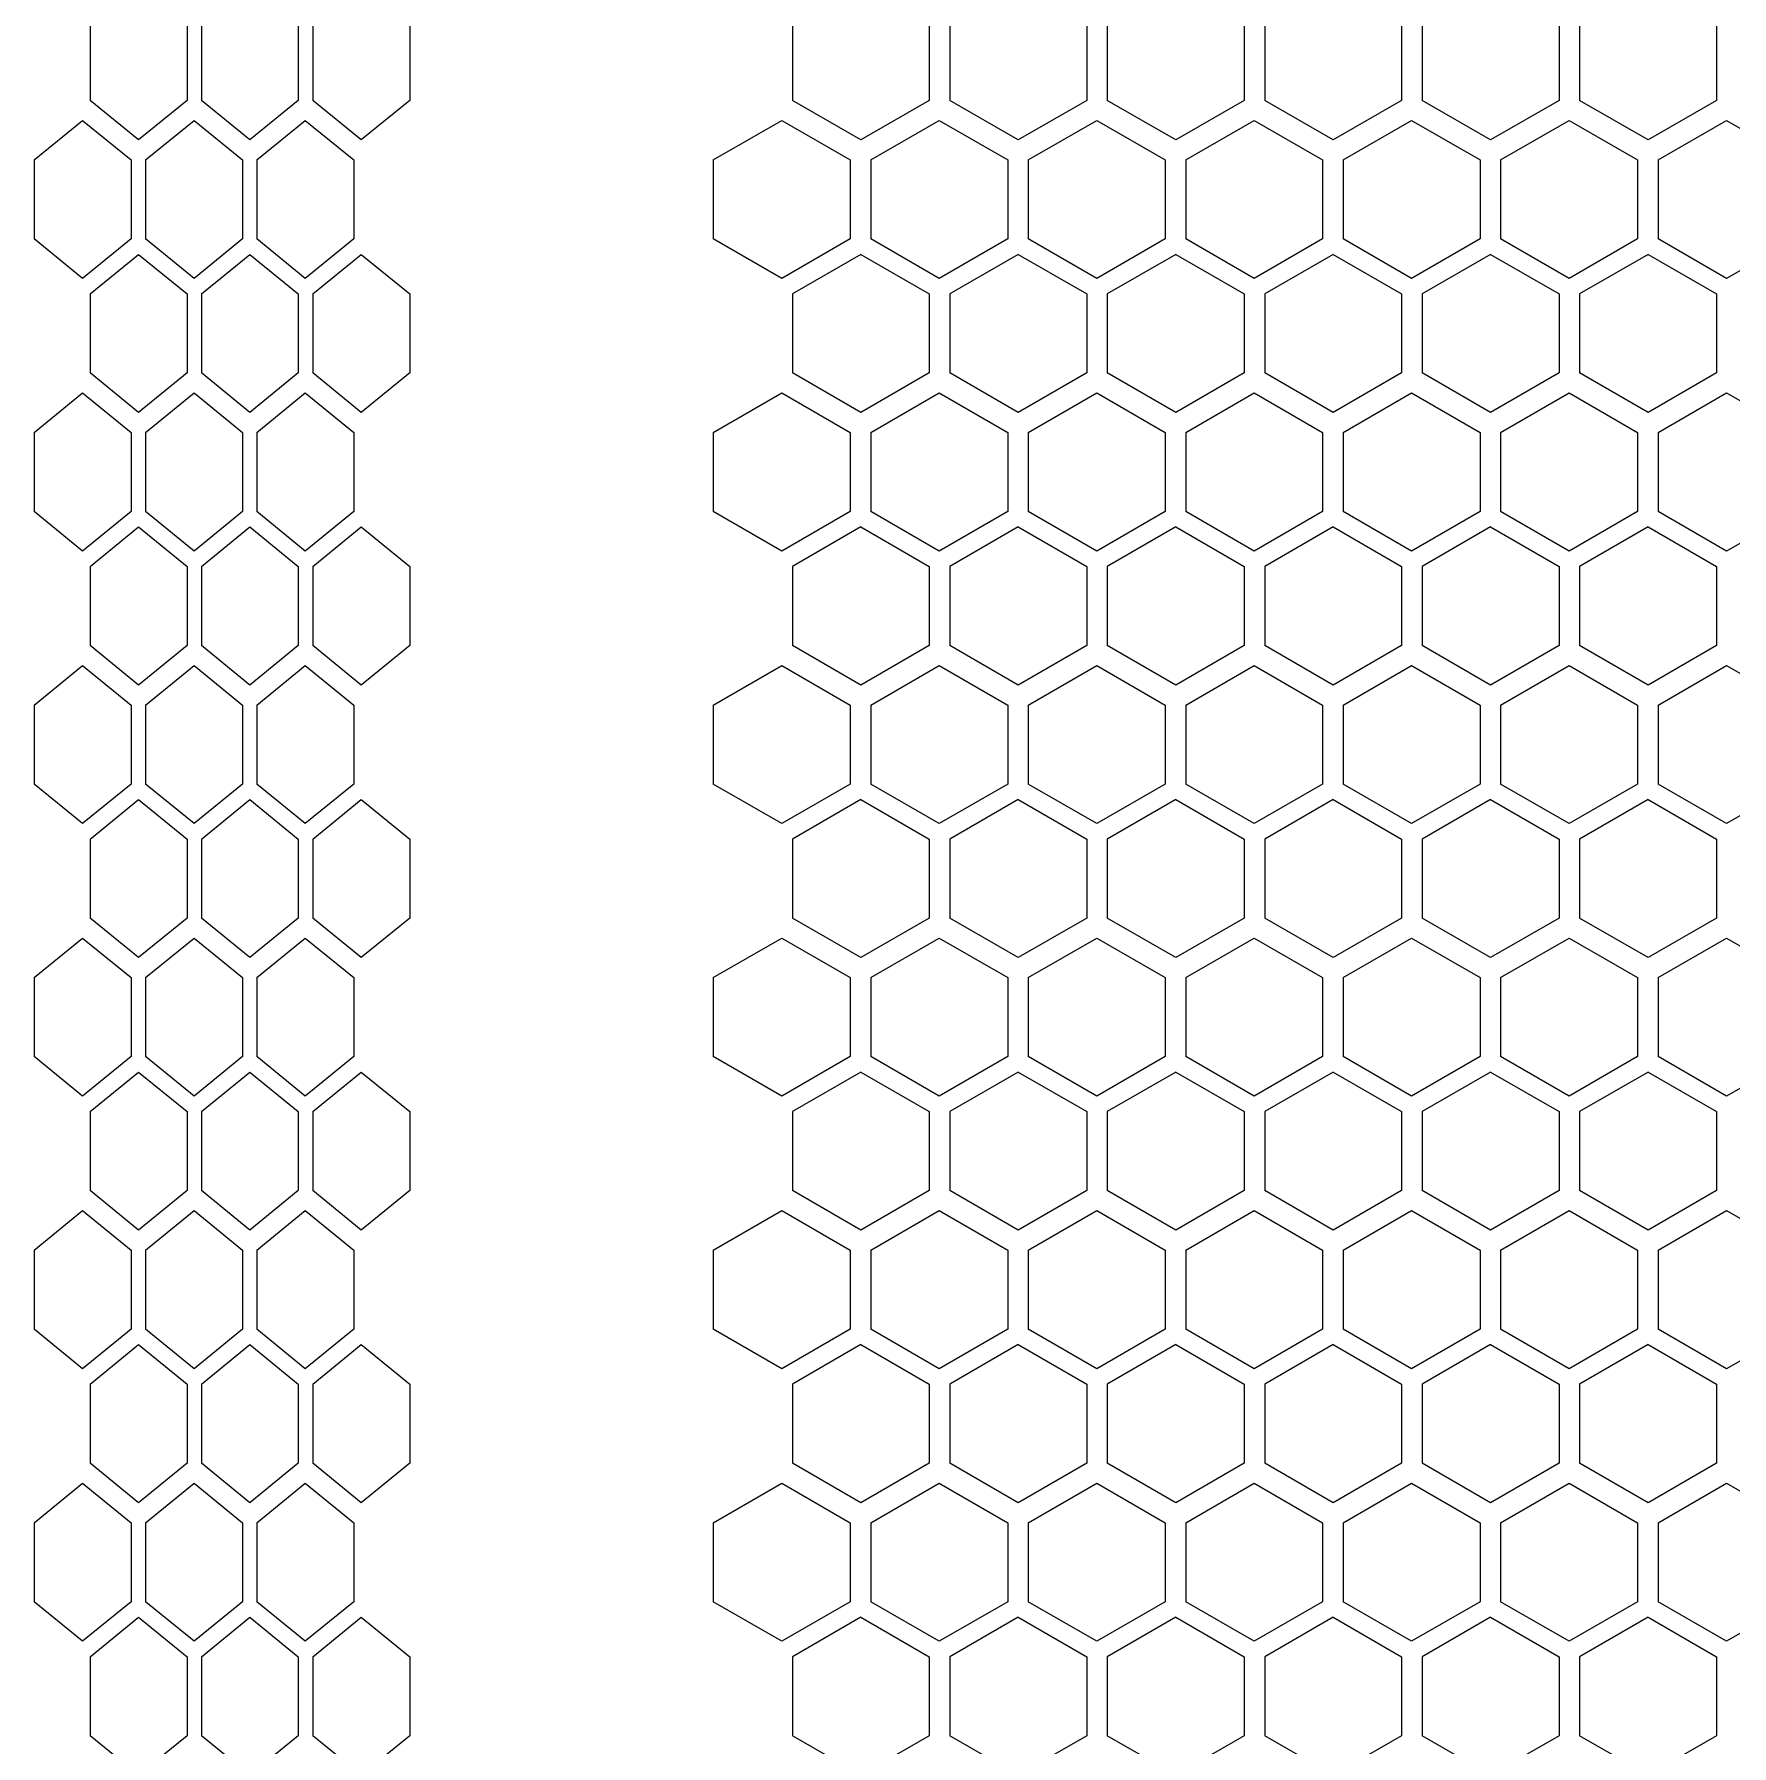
# Model space of a CAD drawing. Extents: x 61367 to 140945, y -1257 to 25588.
# Drawn here: x 71656.8 to 71756, y 15783.9 to 15884 of the extents above; entities that cross this region are included whole.
import ezdxf

# ---------------------------------------------------------------- set-up
doc = ezdxf.new("R2010")
doc.units = 0
doc.header["$MEASUREMENT"] = 0
doc.layers.get('0').update_dxf_attribs({"linetype": 'CONTINUOUS'})
doc.layers.add('4215-0412-2_0', color=7, linetype='CONTINUOUS')

# ---------------------------------------------------------------- blocks, each defined once
blk = doc.blocks.new('ERGRTHTHRT')
at = {"layer": '4215-0412-2_0', "color": 7, "linetype": 'Continuous'}
for p, q in [((-37744.13, -67808.88), (-37744.13, -67813.5)), ((-37738.47, -67808.88), (-37738.47, -67813.5)), ((-37737.62, -67808.88), (-37737.62, -67813.5)), ((-37731.97, -67808.88), (-37731.97, -67813.5)), ((-37731.12, -67808.88), (-37731.12, -67813.5)), ((-37725.46, -67808.88), (-37725.46, -67813.5)), ((-37703.1, -67808.88), (-37703.1, -67813.5)), ((-37695.1, -67808.88), (-37695.1, -67813.5)), ((-37693.9, -67808.88), (-37693.9, -67813.5)), ((-37685.9, -67808.88), (-37685.9, -67813.5)), ((-37684.7, -67808.88), (-37684.7, -67813.5)), ((-37676.7, -67808.88), (-37676.7, -67813.5)), ((-37675.5, -67808.88), (-37675.5, -67813.5)), ((-37667.5, -67808.88), (-37667.5, -67813.5)), ((-37666.3, -67808.88), (-37666.3, -67813.5)), ((-37658.3, -67808.88), (-37658.3, -67813.5)), ((-37657.1, -67808.88), (-37657.1, -67813.5)), ((-37649.1, -67808.88), (-37649.1, -67813.5)), ((-37741.3, -67815.81), (-37744.13, -67813.5)), ((-37738.47, -67813.5), (-37741.3, -67815.81)), ((-37734.8, -67815.81), (-37737.62, -67813.5)), ((-37731.97, -67813.5), (-37734.8, -67815.81)), ((-37728.29, -67815.81), (-37731.12, -67813.5)), ((-37725.46, -67813.5), (-37728.29, -67815.81)), ((-37699.1, -67815.81), (-37703.1, -67813.5)), ((-37695.1, -67813.5), (-37699.1, -67815.81)), ((-37689.9, -67815.81), (-37693.9, -67813.5)), ((-37685.9, -67813.5), (-37689.9, -67815.81)), ((-37680.7, -67815.81), (-37684.7, -67813.5)), ((-37676.7, -67813.5), (-37680.7, -67815.81)), ((-37671.5, -67815.81), (-37675.5, -67813.5)), ((-37667.5, -67813.5), (-37671.5, -67815.81)), ((-37662.3, -67815.81), (-37666.3, -67813.5)), ((-37658.3, -67813.5), (-37662.3, -67815.81)), ((-37653.1, -67815.81), (-37657.1, -67813.5)), ((-37649.1, -67813.5), (-37653.1, -67815.81)), ((-37747.4, -67816.98), (-37744.57, -67814.67)), ((-37744.57, -67814.67), (-37741.74, -67816.98)), ((-37740.89, -67816.98), (-37738.06, -67814.67)), ((-37738.06, -67814.67), (-37735.23, -67816.98)), ((-37734.39, -67816.98), (-37731.56, -67814.67)), ((-37731.56, -67814.67), (-37728.73, -67816.98)), ((-37707.72, -67816.98), (-37703.72, -67814.67)), ((-37703.72, -67814.67), (-37699.72, -67816.98)), ((-37698.52, -67816.98), (-37694.52, -67814.67)), ((-37694.52, -67814.67), (-37690.52, -67816.98)), ((-37689.32, -67816.98), (-37685.32, -67814.67)), ((-37685.32, -67814.67), (-37681.32, -67816.98)), ((-37680.12, -67816.98), (-37676.12, -67814.67)), ((-37676.12, -67814.67), (-37672.12, -67816.98)), ((-37670.92, -67816.98), (-37666.92, -67814.67)), ((-37666.92, -67814.67), (-37662.92, -67816.98)), ((-37661.72, -67816.98), (-37657.72, -67814.67)), ((-37657.72, -67814.67), (-37653.72, -67816.98)), ((-37652.52, -67816.98), (-37648.52, -67814.67)), ((-37648.52, -67814.67), (-37644.52, -67816.98)), ((-37747.4, -67816.98), (-37747.4, -67821.6)), ((-37741.74, -67816.98), (-37741.74, -67821.6)), ((-37740.89, -67816.98), (-37740.89, -67821.6)), ((-37735.23, -67816.98), (-37735.23, -67821.6)), ((-37734.39, -67816.98), (-37734.39, -67821.6)), ((-37728.73, -67816.98), (-37728.73, -67821.6)), ((-37707.72, -67816.98), (-37707.72, -67821.6)), ((-37699.72, -67816.98), (-37699.72, -67821.6)), ((-37698.52, -67816.98), (-37698.52, -67821.6)), ((-37690.52, -67816.98), (-37690.52, -67821.6)), ((-37689.32, -67816.98), (-37689.32, -67821.6)), ((-37681.32, -67816.98), (-37681.32, -67821.6)), ((-37680.12, -67816.98), (-37680.12, -67821.6)), ((-37672.12, -67816.98), (-37672.12, -67821.6)), ((-37670.92, -67816.98), (-37670.92, -67821.6)), ((-37662.92, -67816.98), (-37662.92, -67821.6)), ((-37661.72, -67816.98), (-37661.72, -67821.6)), ((-37653.72, -67816.98), (-37653.72, -67821.6)), ((-37652.52, -67816.98), (-37652.52, -67821.6)), ((-37744.57, -67823.91), (-37747.4, -67821.6)), ((-37741.74, -67821.6), (-37744.57, -67823.91)), ((-37738.06, -67823.91), (-37740.89, -67821.6)), ((-37735.23, -67821.6), (-37738.06, -67823.91)), ((-37731.56, -67823.91), (-37734.39, -67821.6)), ((-37728.73, -67821.6), (-37731.56, -67823.91)), ((-37703.72, -67823.91), (-37707.72, -67821.6)), ((-37699.72, -67821.6), (-37703.72, -67823.91)), ((-37694.52, -67823.91), (-37698.52, -67821.6)), ((-37690.52, -67821.6), (-37694.52, -67823.91)), ((-37685.32, -67823.91), (-37689.32, -67821.6)), ((-37681.32, -67821.6), (-37685.32, -67823.91)), ((-37676.12, -67823.91), (-37680.12, -67821.6)), ((-37672.12, -67821.6), (-37676.12, -67823.91)), ((-37666.92, -67823.91), (-37670.92, -67821.6)), ((-37662.92, -67821.6), (-37666.92, -67823.91)), ((-37657.72, -67823.91), (-37661.72, -67821.6)), ((-37653.72, -67821.6), (-37657.72, -67823.91)), ((-37648.52, -67823.91), (-37652.52, -67821.6)), ((-37644.52, -67821.6), (-37648.52, -67823.91)), ((-37744.13, -67824.81), (-37741.3, -67822.5)), ((-37741.3, -67822.5), (-37738.47, -67824.81)), ((-37737.62, -67824.81), (-37734.8, -67822.5)), ((-37734.8, -67822.5), (-37731.97, -67824.81)), ((-37731.12, -67824.81), (-37728.29, -67822.5)), ((-37728.29, -67822.5), (-37725.46, -67824.81)), ((-37699.1, -67822.5), (-37703.1, -67824.81)), ((-37699.1, -67822.5), (-37695.1, -67824.81)), ((-37689.9, -67822.5), (-37693.9, -67824.81)), ((-37689.9, -67822.5), (-37685.9, -67824.81)), ((-37680.7, -67822.5), (-37684.7, -67824.81)), ((-37680.7, -67822.5), (-37676.7, -67824.81)), ((-37671.5, -67822.5), (-37675.5, -67824.81)), ((-37671.5, -67822.5), (-37667.5, -67824.81)), ((-37662.3, -67822.5), (-37666.3, -67824.81)), ((-37662.3, -67822.5), (-37658.3, -67824.81)), ((-37653.1, -67822.5), (-37657.1, -67824.81)), ((-37653.1, -67822.5), (-37649.1, -67824.81)), ((-37744.13, -67824.81), (-37744.13, -67829.43)), ((-37738.47, -67824.81), (-37738.47, -67829.43)), ((-37737.62, -67824.81), (-37737.62, -67829.43)), ((-37731.97, -67824.81), (-37731.97, -67829.43)), ((-37731.12, -67824.81), (-37731.12, -67829.43)), ((-37725.46, -67824.81), (-37725.46, -67829.43)), ((-37703.1, -67824.81), (-37703.1, -67829.43)), ((-37695.1, -67824.81), (-37695.1, -67829.43)), ((-37693.9, -67824.81), (-37693.9, -67829.43)), ((-37685.9, -67824.81), (-37685.9, -67829.43)), ((-37684.7, -67824.81), (-37684.7, -67829.43)), ((-37676.7, -67824.81), (-37676.7, -67829.43)), ((-37675.5, -67824.81), (-37675.5, -67829.43)), ((-37667.5, -67824.81), (-37667.5, -67829.43)), ((-37666.3, -67824.81), (-37666.3, -67829.43)), ((-37658.3, -67824.81), (-37658.3, -67829.43)), ((-37657.1, -67824.81), (-37657.1, -67829.43)), ((-37649.1, -67824.81), (-37649.1, -67829.43)), ((-37741.3, -67831.74), (-37744.13, -67829.43)), ((-37738.47, -67829.43), (-37741.3, -67831.74)), ((-37734.8, -67831.74), (-37737.62, -67829.43)), ((-37731.97, -67829.43), (-37734.8, -67831.74)), ((-37728.29, -67831.74), (-37731.12, -67829.43)), ((-37725.46, -67829.43), (-37728.29, -67831.74)), ((-37699.1, -67831.74), (-37703.1, -67829.43)), ((-37695.1, -67829.43), (-37699.1, -67831.74)), ((-37689.9, -67831.74), (-37693.9, -67829.43)), ((-37685.9, -67829.43), (-37689.9, -67831.74)), ((-37680.7, -67831.74), (-37684.7, -67829.43)), ((-37676.7, -67829.43), (-37680.7, -67831.74)), ((-37671.5, -67831.74), (-37675.5, -67829.43)), ((-37667.5, -67829.43), (-37671.5, -67831.74)), ((-37662.3, -67831.74), (-37666.3, -67829.43)), ((-37658.3, -67829.43), (-37662.3, -67831.74)), ((-37653.1, -67831.74), (-37657.1, -67829.43)), ((-37649.1, -67829.43), (-37653.1, -67831.74)), ((-37747.4, -67832.91), (-37744.57, -67830.6)), ((-37744.57, -67830.6), (-37741.74, -67832.91)), ((-37740.89, -67832.91), (-37738.06, -67830.6)), ((-37738.06, -67830.6), (-37735.23, -67832.91)), ((-37734.39, -67832.91), (-37731.56, -67830.6)), ((-37731.56, -67830.6), (-37728.73, -67832.91)), ((-37707.72, -67832.91), (-37703.72, -67830.6)), ((-37703.72, -67830.6), (-37699.72, -67832.91)), ((-37698.52, -67832.91), (-37694.52, -67830.6)), ((-37694.52, -67830.6), (-37690.52, -67832.91)), ((-37689.32, -67832.91), (-37685.32, -67830.6)), ((-37685.32, -67830.6), (-37681.32, -67832.91)), ((-37680.12, -67832.91), (-37676.12, -67830.6)), ((-37676.12, -67830.6), (-37672.12, -67832.91)), ((-37670.92, -67832.91), (-37666.92, -67830.6)), ((-37666.92, -67830.6), (-37662.92, -67832.91)), ((-37661.72, -67832.91), (-37657.72, -67830.6)), ((-37657.72, -67830.6), (-37653.72, -67832.91)), ((-37652.52, -67832.91), (-37648.52, -67830.6)), ((-37648.52, -67830.6), (-37644.52, -67832.91)), ((-37747.4, -67832.91), (-37747.4, -67837.53)), ((-37741.74, -67832.91), (-37741.74, -67837.53)), ((-37740.89, -67832.91), (-37740.89, -67837.53)), ((-37735.23, -67832.91), (-37735.23, -67837.53)), ((-37734.39, -67832.91), (-37734.39, -67837.53)), ((-37728.73, -67832.91), (-37728.73, -67837.53)), ((-37707.72, -67832.91), (-37707.72, -67837.53)), ((-37699.72, -67832.91), (-37699.72, -67837.53)), ((-37698.52, -67832.91), (-37698.52, -67837.53)), ((-37690.52, -67832.91), (-37690.52, -67837.53)), ((-37689.32, -67832.91), (-37689.32, -67837.53)), ((-37681.32, -67832.91), (-37681.32, -67837.53)), ((-37680.12, -67832.91), (-37680.12, -67837.53)), ((-37672.12, -67832.91), (-37672.12, -67837.53)), ((-37670.92, -67832.91), (-37670.92, -67837.53)), ((-37662.92, -67832.91), (-37662.92, -67837.53)), ((-37661.72, -67832.91), (-37661.72, -67837.53)), ((-37653.72, -67832.91), (-37653.72, -67837.53)), ((-37652.52, -67832.91), (-37652.52, -67837.53)), ((-37744.57, -67839.84), (-37747.4, -67837.53)), ((-37741.74, -67837.53), (-37744.57, -67839.84)), ((-37738.06, -67839.84), (-37740.89, -67837.53)), ((-37735.23, -67837.53), (-37738.06, -67839.84)), ((-37731.56, -67839.84), (-37734.39, -67837.53)), ((-37728.73, -67837.53), (-37731.56, -67839.84)), ((-37703.72, -67839.84), (-37707.72, -67837.53)), ((-37699.72, -67837.53), (-37703.72, -67839.84)), ((-37694.52, -67839.84), (-37698.52, -67837.53)), ((-37690.52, -67837.53), (-37694.52, -67839.84)), ((-37685.32, -67839.84), (-37689.32, -67837.53)), ((-37681.32, -67837.53), (-37685.32, -67839.84)), ((-37676.12, -67839.84), (-37680.12, -67837.53)), ((-37672.12, -67837.53), (-37676.12, -67839.84)), ((-37666.92, -67839.84), (-37670.92, -67837.53)), ((-37662.92, -67837.53), (-37666.92, -67839.84)), ((-37657.72, -67839.84), (-37661.72, -67837.53)), ((-37653.72, -67837.53), (-37657.72, -67839.84)), ((-37648.52, -67839.84), (-37652.52, -67837.53)), ((-37644.52, -67837.53), (-37648.52, -67839.84)), ((-37744.13, -67840.74), (-37741.3, -67838.43)), ((-37741.3, -67838.43), (-37738.47, -67840.74)), ((-37737.62, -67840.74), (-37734.8, -67838.43)), ((-37734.8, -67838.43), (-37731.97, -67840.74)), ((-37731.12, -67840.74), (-37728.29, -67838.43)), ((-37728.29, -67838.43), (-37725.46, -67840.74)), ((-37699.1, -67838.43), (-37703.1, -67840.74)), ((-37699.1, -67838.43), (-37695.1, -67840.74)), ((-37689.9, -67838.43), (-37693.9, -67840.74)), ((-37689.9, -67838.43), (-37685.9, -67840.74)), ((-37680.7, -67838.43), (-37684.7, -67840.74)), ((-37680.7, -67838.43), (-37676.7, -67840.74)), ((-37671.5, -67838.43), (-37675.5, -67840.74)), ((-37671.5, -67838.43), (-37667.5, -67840.74)), ((-37662.3, -67838.43), (-37666.3, -67840.74)), ((-37662.3, -67838.43), (-37658.3, -67840.74)), ((-37653.1, -67838.43), (-37657.1, -67840.74)), ((-37653.1, -67838.43), (-37649.1, -67840.74)), ((-37744.13, -67840.74), (-37744.13, -67845.36)), ((-37738.47, -67840.74), (-37738.47, -67845.36)), ((-37737.62, -67840.74), (-37737.62, -67845.36)), ((-37731.97, -67840.74), (-37731.97, -67845.36)), ((-37731.12, -67840.74), (-37731.12, -67845.36)), ((-37725.46, -67840.74), (-37725.46, -67845.36)), ((-37703.1, -67840.74), (-37703.1, -67845.36)), ((-37695.1, -67840.74), (-37695.1, -67845.36)), ((-37693.9, -67840.74), (-37693.9, -67845.36)), ((-37685.9, -67840.74), (-37685.9, -67845.36)), ((-37684.7, -67840.74), (-37684.7, -67845.36)), ((-37676.7, -67840.74), (-37676.7, -67845.36)), ((-37675.5, -67840.74), (-37675.5, -67845.36)), ((-37667.5, -67840.74), (-37667.5, -67845.36)), ((-37666.3, -67840.74), (-37666.3, -67845.36)), ((-37658.3, -67840.74), (-37658.3, -67845.36)), ((-37657.1, -67840.74), (-37657.1, -67845.36)), ((-37649.1, -67840.74), (-37649.1, -67845.36)), ((-37741.3, -67847.67), (-37744.13, -67845.36)), ((-37738.47, -67845.36), (-37741.3, -67847.67)), ((-37734.8, -67847.67), (-37737.62, -67845.36)), ((-37731.97, -67845.36), (-37734.8, -67847.67)), ((-37728.29, -67847.67), (-37731.12, -67845.36)), ((-37725.46, -67845.36), (-37728.29, -67847.67)), ((-37699.1, -67847.67), (-37703.1, -67845.36)), ((-37695.1, -67845.36), (-37699.1, -67847.67)), ((-37689.9, -67847.67), (-37693.9, -67845.36)), ((-37685.9, -67845.36), (-37689.9, -67847.67)), ((-37680.7, -67847.67), (-37684.7, -67845.36)), ((-37676.7, -67845.36), (-37680.7, -67847.67)), ((-37671.5, -67847.67), (-37675.5, -67845.36)), ((-37667.5, -67845.36), (-37671.5, -67847.67)), ((-37662.3, -67847.67), (-37666.3, -67845.36)), ((-37658.3, -67845.36), (-37662.3, -67847.67)), ((-37653.1, -67847.67), (-37657.1, -67845.36)), ((-37649.1, -67845.36), (-37653.1, -67847.67)), ((-37747.4, -67848.84), (-37744.57, -67846.53)), ((-37744.57, -67846.53), (-37741.74, -67848.84)), ((-37740.89, -67848.84), (-37738.06, -67846.53)), ((-37738.06, -67846.53), (-37735.23, -67848.84)), ((-37734.39, -67848.84), (-37731.56, -67846.53)), ((-37731.56, -67846.53), (-37728.73, -67848.84)), ((-37707.72, -67848.84), (-37703.72, -67846.53)), ((-37703.72, -67846.53), (-37699.72, -67848.84)), ((-37698.52, -67848.84), (-37694.52, -67846.53)), ((-37694.52, -67846.53), (-37690.52, -67848.84)), ((-37689.32, -67848.84), (-37685.32, -67846.53)), ((-37685.32, -67846.53), (-37681.32, -67848.84)), ((-37680.12, -67848.84), (-37676.12, -67846.53)), ((-37676.12, -67846.53), (-37672.12, -67848.84)), ((-37670.92, -67848.84), (-37666.92, -67846.53)), ((-37666.92, -67846.53), (-37662.92, -67848.84)), ((-37661.72, -67848.84), (-37657.72, -67846.53)), ((-37657.72, -67846.53), (-37653.72, -67848.84)), ((-37652.52, -67848.84), (-37648.52, -67846.53)), ((-37648.52, -67846.53), (-37644.52, -67848.84)), ((-37747.4, -67848.84), (-37747.4, -67853.46)), ((-37741.74, -67848.84), (-37741.74, -67853.46)), ((-37740.89, -67848.84), (-37740.89, -67853.46)), ((-37735.23, -67848.84), (-37735.23, -67853.46)), ((-37734.39, -67848.84), (-37734.39, -67853.46)), ((-37728.73, -67848.84), (-37728.73, -67853.46)), ((-37707.72, -67848.84), (-37707.72, -67853.46)), ((-37699.72, -67848.84), (-37699.72, -67853.46)), ((-37698.52, -67848.84), (-37698.52, -67853.46)), ((-37690.52, -67848.84), (-37690.52, -67853.46)), ((-37689.32, -67848.84), (-37689.32, -67853.46)), ((-37681.32, -67848.84), (-37681.32, -67853.46)), ((-37680.12, -67848.84), (-37680.12, -67853.46)), ((-37672.12, -67848.84), (-37672.12, -67853.46)), ((-37670.92, -67848.84), (-37670.92, -67853.46)), ((-37662.92, -67848.84), (-37662.92, -67853.46)), ((-37661.72, -67848.84), (-37661.72, -67853.46)), ((-37653.72, -67848.84), (-37653.72, -67853.46)), ((-37652.52, -67848.84), (-37652.52, -67853.46)), ((-37744.57, -67855.77), (-37747.4, -67853.46)), ((-37741.74, -67853.46), (-37744.57, -67855.77)), ((-37738.06, -67855.77), (-37740.89, -67853.46)), ((-37735.23, -67853.46), (-37738.06, -67855.77)), ((-37731.56, -67855.77), (-37734.39, -67853.46)), ((-37728.73, -67853.46), (-37731.56, -67855.77)), ((-37703.72, -67855.77), (-37707.72, -67853.46)), ((-37699.72, -67853.46), (-37703.72, -67855.77)), ((-37694.52, -67855.77), (-37698.52, -67853.46)), ((-37690.52, -67853.46), (-37694.52, -67855.77)), ((-37685.32, -67855.77), (-37689.32, -67853.46)), ((-37681.32, -67853.46), (-37685.32, -67855.77)), ((-37676.12, -67855.77), (-37680.12, -67853.46)), ((-37672.12, -67853.46), (-37676.12, -67855.77)), ((-37666.92, -67855.77), (-37670.92, -67853.46)), ((-37662.92, -67853.46), (-37666.92, -67855.77)), ((-37657.72, -67855.77), (-37661.72, -67853.46)), ((-37653.72, -67853.46), (-37657.72, -67855.77)), ((-37648.52, -67855.77), (-37652.52, -67853.46)), ((-37644.52, -67853.46), (-37648.52, -67855.77)), ((-37744.13, -67856.67), (-37741.3, -67854.36)), ((-37741.3, -67854.36), (-37738.47, -67856.67)), ((-37737.62, -67856.67), (-37734.8, -67854.36)), ((-37734.8, -67854.36), (-37731.97, -67856.67)), ((-37731.12, -67856.67), (-37728.29, -67854.36)), ((-37728.29, -67854.36), (-37725.46, -67856.67)), ((-37699.1, -67854.36), (-37703.1, -67856.67)), ((-37699.1, -67854.36), (-37695.1, -67856.67)), ((-37689.9, -67854.36), (-37693.9, -67856.67)), ((-37689.9, -67854.36), (-37685.9, -67856.67)), ((-37680.7, -67854.36), (-37684.7, -67856.67)), ((-37680.7, -67854.36), (-37676.7, -67856.67)), ((-37671.5, -67854.36), (-37675.5, -67856.67)), ((-37671.5, -67854.36), (-37667.5, -67856.67)), ((-37662.3, -67854.36), (-37666.3, -67856.67)), ((-37662.3, -67854.36), (-37658.3, -67856.67)), ((-37653.1, -67854.36), (-37657.1, -67856.67)), ((-37653.1, -67854.36), (-37649.1, -67856.67)), ((-37744.13, -67856.67), (-37744.13, -67861.29)), ((-37738.47, -67856.67), (-37738.47, -67861.29)), ((-37737.62, -67856.67), (-37737.62, -67861.29)), ((-37731.97, -67856.67), (-37731.97, -67861.29)), ((-37731.12, -67856.67), (-37731.12, -67861.29)), ((-37725.46, -67856.67), (-37725.46, -67861.29)), ((-37703.1, -67856.67), (-37703.1, -67861.29)), ((-37695.1, -67856.67), (-37695.1, -67861.29)), ((-37693.9, -67856.67), (-37693.9, -67861.29)), ((-37685.9, -67856.67), (-37685.9, -67861.29)), ((-37684.7, -67856.67), (-37684.7, -67861.29)), ((-37676.7, -67856.67), (-37676.7, -67861.29)), ((-37675.5, -67856.67), (-37675.5, -67861.29)), ((-37667.5, -67856.67), (-37667.5, -67861.29)), ((-37666.3, -67856.67), (-37666.3, -67861.29)), ((-37658.3, -67856.67), (-37658.3, -67861.29)), ((-37657.1, -67856.67), (-37657.1, -67861.29)), ((-37649.1, -67856.67), (-37649.1, -67861.29)), ((-37741.3, -67863.6), (-37744.13, -67861.29)), ((-37738.47, -67861.29), (-37741.3, -67863.6)), ((-37734.8, -67863.6), (-37737.62, -67861.29)), ((-37731.97, -67861.29), (-37734.8, -67863.6)), ((-37728.29, -67863.6), (-37731.12, -67861.29)), ((-37725.46, -67861.29), (-37728.29, -67863.6)), ((-37699.1, -67863.6), (-37703.1, -67861.29)), ((-37695.1, -67861.29), (-37699.1, -67863.6)), ((-37689.9, -67863.6), (-37693.9, -67861.29)), ((-37685.9, -67861.29), (-37689.9, -67863.6)), ((-37680.7, -67863.6), (-37684.7, -67861.29)), ((-37676.7, -67861.29), (-37680.7, -67863.6)), ((-37671.5, -67863.6), (-37675.5, -67861.29)), ((-37667.5, -67861.29), (-37671.5, -67863.6)), ((-37662.3, -67863.6), (-37666.3, -67861.29)), ((-37658.3, -67861.29), (-37662.3, -67863.6)), ((-37653.1, -67863.6), (-37657.1, -67861.29)), ((-37649.1, -67861.29), (-37653.1, -67863.6)), ((-37747.4, -67864.77), (-37744.57, -67862.46)), ((-37744.57, -67862.46), (-37741.74, -67864.77)), ((-37740.89, -67864.77), (-37738.06, -67862.46)), ((-37738.06, -67862.46), (-37735.23, -67864.77)), ((-37734.39, -67864.77), (-37731.56, -67862.46)), ((-37731.56, -67862.46), (-37728.73, -67864.77)), ((-37707.72, -67864.77), (-37703.72, -67862.46)), ((-37703.72, -67862.46), (-37699.72, -67864.77)), ((-37698.52, -67864.77), (-37694.52, -67862.46)), ((-37694.52, -67862.46), (-37690.52, -67864.77)), ((-37689.32, -67864.77), (-37685.32, -67862.46)), ((-37685.32, -67862.46), (-37681.32, -67864.77)), ((-37680.12, -67864.77), (-37676.12, -67862.46)), ((-37676.12, -67862.46), (-37672.12, -67864.77)), ((-37670.92, -67864.77), (-37666.92, -67862.46)), ((-37666.92, -67862.46), (-37662.92, -67864.77)), ((-37661.72, -67864.77), (-37657.72, -67862.46)), ((-37657.72, -67862.46), (-37653.72, -67864.77)), ((-37652.52, -67864.77), (-37648.52, -67862.46)), ((-37648.52, -67862.46), (-37644.52, -67864.77)), ((-37747.4, -67864.77), (-37747.4, -67869.39)), ((-37741.74, -67864.77), (-37741.74, -67869.39)), ((-37740.89, -67864.77), (-37740.89, -67869.39)), ((-37735.23, -67864.77), (-37735.23, -67869.39)), ((-37734.39, -67864.77), (-37734.39, -67869.39)), ((-37728.73, -67864.77), (-37728.73, -67869.39)), ((-37707.72, -67864.77), (-37707.72, -67869.39)), ((-37699.72, -67864.77), (-37699.72, -67869.39)), ((-37698.52, -67864.77), (-37698.52, -67869.39)), ((-37690.52, -67864.77), (-37690.52, -67869.39)), ((-37689.32, -67864.77), (-37689.32, -67869.39)), ((-37681.32, -67864.77), (-37681.32, -67869.39)), ((-37680.12, -67864.77), (-37680.12, -67869.39)), ((-37672.12, -67864.77), (-37672.12, -67869.39)), ((-37670.92, -67864.77), (-37670.92, -67869.39)), ((-37662.92, -67864.77), (-37662.92, -67869.39)), ((-37661.72, -67864.77), (-37661.72, -67869.39)), ((-37653.72, -67864.77), (-37653.72, -67869.39)), ((-37652.52, -67864.77), (-37652.52, -67869.39)), ((-37744.57, -67871.7), (-37747.4, -67869.39)), ((-37741.74, -67869.39), (-37744.57, -67871.7)), ((-37738.06, -67871.7), (-37740.89, -67869.39)), ((-37735.23, -67869.39), (-37738.06, -67871.7)), ((-37731.56, -67871.7), (-37734.39, -67869.39)), ((-37728.73, -67869.39), (-37731.56, -67871.7)), ((-37703.72, -67871.7), (-37707.72, -67869.39)), ((-37699.72, -67869.39), (-37703.72, -67871.7)), ((-37694.52, -67871.7), (-37698.52, -67869.39)), ((-37690.52, -67869.39), (-37694.52, -67871.7)), ((-37685.32, -67871.7), (-37689.32, -67869.39)), ((-37681.32, -67869.39), (-37685.32, -67871.7)), ((-37676.12, -67871.7), (-37680.12, -67869.39)), ((-37672.12, -67869.39), (-37676.12, -67871.7)), ((-37666.92, -67871.7), (-37670.92, -67869.39)), ((-37662.92, -67869.39), (-37666.92, -67871.7)), ((-37657.72, -67871.7), (-37661.72, -67869.39)), ((-37653.72, -67869.39), (-37657.72, -67871.7)), ((-37648.52, -67871.7), (-37652.52, -67869.39)), ((-37644.52, -67869.39), (-37648.52, -67871.7)), ((-37744.13, -67872.6), (-37741.3, -67870.29)), ((-37741.3, -67870.29), (-37738.47, -67872.6)), ((-37737.62, -67872.6), (-37734.8, -67870.29)), ((-37734.8, -67870.29), (-37731.97, -67872.6)), ((-37731.12, -67872.6), (-37728.29, -67870.29)), ((-37728.29, -67870.29), (-37725.46, -67872.6)), ((-37699.1, -67870.29), (-37703.1, -67872.6)), ((-37699.1, -67870.29), (-37695.1, -67872.6)), ((-37689.9, -67870.29), (-37693.9, -67872.6)), ((-37689.9, -67870.29), (-37685.9, -67872.6)), ((-37680.7, -67870.29), (-37684.7, -67872.6)), ((-37680.7, -67870.29), (-37676.7, -67872.6)), ((-37671.5, -67870.29), (-37675.5, -67872.6)), ((-37671.5, -67870.29), (-37667.5, -67872.6)), ((-37662.3, -67870.29), (-37666.3, -67872.6)), ((-37662.3, -67870.29), (-37658.3, -67872.6)), ((-37653.1, -67870.29), (-37657.1, -67872.6)), ((-37653.1, -67870.29), (-37649.1, -67872.6)), ((-37744.13, -67872.6), (-37744.13, -67877.22)), ((-37738.47, -67872.6), (-37738.47, -67877.22)), ((-37737.62, -67872.6), (-37737.62, -67877.22)), ((-37731.97, -67872.6), (-37731.97, -67877.22)), ((-37731.12, -67872.6), (-37731.12, -67877.22)), ((-37725.46, -67872.6), (-37725.46, -67877.22)), ((-37703.1, -67872.6), (-37703.1, -67877.22)), ((-37695.1, -67872.6), (-37695.1, -67877.22)), ((-37693.9, -67872.6), (-37693.9, -67877.22)), ((-37685.9, -67872.6), (-37685.9, -67877.22)), ((-37684.7, -67872.6), (-37684.7, -67877.22)), ((-37676.7, -67872.6), (-37676.7, -67877.22)), ((-37675.5, -67872.6), (-37675.5, -67877.22)), ((-37667.5, -67872.6), (-37667.5, -67877.22)), ((-37666.3, -67872.6), (-37666.3, -67877.22)), ((-37658.3, -67872.6), (-37658.3, -67877.22)), ((-37657.1, -67872.6), (-37657.1, -67877.22)), ((-37649.1, -67872.6), (-37649.1, -67877.22)), ((-37741.3, -67879.53), (-37744.13, -67877.22)), ((-37738.47, -67877.22), (-37741.3, -67879.53)), ((-37734.8, -67879.53), (-37737.62, -67877.22)), ((-37731.97, -67877.22), (-37734.8, -67879.53)), ((-37728.29, -67879.53), (-37731.12, -67877.22)), ((-37725.46, -67877.22), (-37728.29, -67879.53)), ((-37699.1, -67879.53), (-37703.1, -67877.22)), ((-37695.1, -67877.22), (-37699.1, -67879.53)), ((-37689.9, -67879.53), (-37693.9, -67877.22)), ((-37685.9, -67877.22), (-37689.9, -67879.53)), ((-37680.7, -67879.53), (-37684.7, -67877.22)), ((-37676.7, -67877.22), (-37680.7, -67879.53)), ((-37671.5, -67879.53), (-37675.5, -67877.22)), ((-37667.5, -67877.22), (-37671.5, -67879.53)), ((-37662.3, -67879.53), (-37666.3, -67877.22)), ((-37658.3, -67877.22), (-37662.3, -67879.53)), ((-37653.1, -67879.53), (-37657.1, -67877.22)), ((-37649.1, -67877.22), (-37653.1, -67879.53)), ((-37747.4, -67880.7), (-37744.57, -67878.39)), ((-37744.57, -67878.39), (-37741.74, -67880.7)), ((-37740.89, -67880.7), (-37738.06, -67878.39)), ((-37738.06, -67878.39), (-37735.23, -67880.7)), ((-37734.39, -67880.7), (-37731.56, -67878.39)), ((-37731.56, -67878.39), (-37728.73, -67880.7)), ((-37707.72, -67880.7), (-37703.72, -67878.39)), ((-37703.72, -67878.39), (-37699.72, -67880.7)), ((-37698.52, -67880.7), (-37694.52, -67878.39)), ((-37694.52, -67878.39), (-37690.52, -67880.7)), ((-37689.32, -67880.7), (-37685.32, -67878.39)), ((-37685.32, -67878.39), (-37681.32, -67880.7)), ((-37680.12, -67880.7), (-37676.12, -67878.39)), ((-37676.12, -67878.39), (-37672.12, -67880.7)), ((-37670.92, -67880.7), (-37666.92, -67878.39)), ((-37666.92, -67878.39), (-37662.92, -67880.7)), ((-37661.72, -67880.7), (-37657.72, -67878.39)), ((-37657.72, -67878.39), (-37653.72, -67880.7)), ((-37652.52, -67880.7), (-37648.52, -67878.39)), ((-37648.52, -67878.39), (-37644.52, -67880.7)), ((-37747.4, -67880.7), (-37747.4, -67885.32)), ((-37741.74, -67880.7), (-37741.74, -67885.32)), ((-37740.89, -67880.7), (-37740.89, -67885.32)), ((-37735.23, -67880.7), (-37735.23, -67885.32)), ((-37734.39, -67880.7), (-37734.39, -67885.32)), ((-37728.73, -67880.7), (-37728.73, -67885.32)), ((-37707.72, -67880.7), (-37707.72, -67885.32)), ((-37699.72, -67880.7), (-37699.72, -67885.32)), ((-37698.52, -67880.7), (-37698.52, -67885.32)), ((-37690.52, -67880.7), (-37690.52, -67885.32)), ((-37689.32, -67880.7), (-37689.32, -67885.32)), ((-37681.32, -67880.7), (-37681.32, -67885.32)), ((-37680.12, -67880.7), (-37680.12, -67885.32)), ((-37672.12, -67880.7), (-37672.12, -67885.32)), ((-37670.92, -67880.7), (-37670.92, -67885.32)), ((-37662.92, -67880.7), (-37662.92, -67885.32)), ((-37661.72, -67880.7), (-37661.72, -67885.32)), ((-37653.72, -67880.7), (-37653.72, -67885.32)), ((-37652.52, -67880.7), (-37652.52, -67885.32)), ((-37744.57, -67887.63), (-37747.4, -67885.32)), ((-37741.74, -67885.32), (-37744.57, -67887.63)), ((-37738.06, -67887.63), (-37740.89, -67885.32)), ((-37735.23, -67885.32), (-37738.06, -67887.63)), ((-37731.56, -67887.63), (-37734.39, -67885.32)), ((-37728.73, -67885.32), (-37731.56, -67887.63)), ((-37703.72, -67887.63), (-37707.72, -67885.32)), ((-37699.72, -67885.32), (-37703.72, -67887.63)), ((-37694.52, -67887.63), (-37698.52, -67885.32)), ((-37690.52, -67885.32), (-37694.52, -67887.63)), ((-37685.32, -67887.63), (-37689.32, -67885.32)), ((-37681.32, -67885.32), (-37685.32, -67887.63)), ((-37676.12, -67887.63), (-37680.12, -67885.32)), ((-37672.12, -67885.32), (-37676.12, -67887.63)), ((-37666.92, -67887.63), (-37670.92, -67885.32)), ((-37662.92, -67885.32), (-37666.92, -67887.63)), ((-37657.72, -67887.63), (-37661.72, -67885.32)), ((-37653.72, -67885.32), (-37657.72, -67887.63)), ((-37648.52, -67887.63), (-37652.52, -67885.32)), ((-37644.52, -67885.32), (-37648.52, -67887.63)), ((-37744.13, -67888.53), (-37741.3, -67886.22)), ((-37741.3, -67886.22), (-37738.47, -67888.53)), ((-37737.62, -67888.53), (-37734.8, -67886.22)), ((-37734.8, -67886.22), (-37731.97, -67888.53)), ((-37731.12, -67888.53), (-37728.29, -67886.22)), ((-37728.29, -67886.22), (-37725.46, -67888.53)), ((-37699.1, -67886.22), (-37703.1, -67888.53)), ((-37699.1, -67886.22), (-37695.1, -67888.53)), ((-37689.9, -67886.22), (-37693.9, -67888.53)), ((-37689.9, -67886.22), (-37685.9, -67888.53)), ((-37680.7, -67886.22), (-37684.7, -67888.53)), ((-37680.7, -67886.22), (-37676.7, -67888.53)), ((-37671.5, -67886.22), (-37675.5, -67888.53)), ((-37671.5, -67886.22), (-37667.5, -67888.53)), ((-37662.3, -67886.22), (-37666.3, -67888.53)), ((-37662.3, -67886.22), (-37658.3, -67888.53)), ((-37653.1, -67886.22), (-37657.1, -67888.53)), ((-37653.1, -67886.22), (-37649.1, -67888.53)), ((-37744.13, -67888.53), (-37744.13, -67893.15)), ((-37738.47, -67888.53), (-37738.47, -67893.15)), ((-37737.62, -67888.53), (-37737.62, -67893.15)), ((-37731.97, -67888.53), (-37731.97, -67893.15)), ((-37731.12, -67888.53), (-37731.12, -67893.15)), ((-37725.46, -67888.53), (-37725.46, -67893.15)), ((-37703.1, -67888.53), (-37703.1, -67893.15)), ((-37695.1, -67888.53), (-37695.1, -67893.15)), ((-37693.9, -67888.53), (-37693.9, -67893.15)), ((-37685.9, -67888.53), (-37685.9, -67893.15)), ((-37684.7, -67888.53), (-37684.7, -67893.15)), ((-37676.7, -67888.53), (-37676.7, -67893.15)), ((-37675.5, -67888.53), (-37675.5, -67893.15)), ((-37667.5, -67888.53), (-37667.5, -67893.15)), ((-37666.3, -67888.53), (-37666.3, -67893.15)), ((-37658.3, -67888.53), (-37658.3, -67893.15)), ((-37657.1, -67888.53), (-37657.1, -67893.15)), ((-37649.1, -67888.53), (-37649.1, -67893.15)), ((-37741.3, -67895.46), (-37744.13, -67893.15)), ((-37738.47, -67893.15), (-37741.3, -67895.46)), ((-37734.8, -67895.46), (-37737.62, -67893.15)), ((-37731.97, -67893.15), (-37734.8, -67895.46)), ((-37728.29, -67895.46), (-37731.12, -67893.15)), ((-37725.46, -67893.15), (-37728.29, -67895.46)), ((-37699.1, -67895.46), (-37703.1, -67893.15)), ((-37695.1, -67893.15), (-37699.1, -67895.46)), ((-37689.9, -67895.46), (-37693.9, -67893.15)), ((-37685.9, -67893.15), (-37689.9, -67895.46)), ((-37680.7, -67895.46), (-37684.7, -67893.15)), ((-37676.7, -67893.15), (-37680.7, -67895.46)), ((-37671.5, -67895.46), (-37675.5, -67893.15)), ((-37667.5, -67893.15), (-37671.5, -67895.46)), ((-37662.3, -67895.46), (-37666.3, -67893.15)), ((-37658.3, -67893.15), (-37662.3, -67895.46)), ((-37653.1, -67895.46), (-37657.1, -67893.15)), ((-37649.1, -67893.15), (-37653.1, -67895.46)), ((-37747.4, -67896.63), (-37744.57, -67894.32)), ((-37744.57, -67894.32), (-37741.74, -67896.63)), ((-37740.89, -67896.63), (-37738.06, -67894.32)), ((-37738.06, -67894.32), (-37735.23, -67896.63)), ((-37734.39, -67896.63), (-37731.56, -67894.32)), ((-37731.56, -67894.32), (-37728.73, -67896.63)), ((-37707.72, -67896.63), (-37703.72, -67894.32)), ((-37703.72, -67894.32), (-37699.72, -67896.63)), ((-37698.52, -67896.63), (-37694.52, -67894.32)), ((-37694.52, -67894.32), (-37690.52, -67896.63)), ((-37689.32, -67896.63), (-37685.32, -67894.32)), ((-37685.32, -67894.32), (-37681.32, -67896.63)), ((-37680.12, -67896.63), (-37676.12, -67894.32)), ((-37676.12, -67894.32), (-37672.12, -67896.63)), ((-37670.92, -67896.63), (-37666.92, -67894.32)), ((-37666.92, -67894.32), (-37662.92, -67896.63)), ((-37661.72, -67896.63), (-37657.72, -67894.32)), ((-37657.72, -67894.32), (-37653.72, -67896.63)), ((-37652.52, -67896.63), (-37648.52, -67894.32)), ((-37648.52, -67894.32), (-37644.52, -67896.63)), ((-37747.4, -67896.63), (-37747.4, -67901.25)), ((-37741.74, -67896.63), (-37741.74, -67901.25)), ((-37740.89, -67896.63), (-37740.89, -67901.25)), ((-37735.23, -67896.63), (-37735.23, -67901.25)), ((-37734.39, -67896.63), (-37734.39, -67901.25)), ((-37728.73, -67896.63), (-37728.73, -67901.25)), ((-37707.72, -67896.63), (-37707.72, -67901.25)), ((-37699.72, -67896.63), (-37699.72, -67901.25)), ((-37698.52, -67896.63), (-37698.52, -67901.25)), ((-37690.52, -67896.63), (-37690.52, -67901.25)), ((-37689.32, -67896.63), (-37689.32, -67901.25)), ((-37681.32, -67896.63), (-37681.32, -67901.25)), ((-37680.12, -67896.63), (-37680.12, -67901.25)), ((-37672.12, -67896.63), (-37672.12, -67901.25)), ((-37670.92, -67896.63), (-37670.92, -67901.25)), ((-37662.92, -67896.63), (-37662.92, -67901.25)), ((-37661.72, -67896.63), (-37661.72, -67901.25)), ((-37653.72, -67896.63), (-37653.72, -67901.25)), ((-37652.52, -67896.63), (-37652.52, -67901.25)), ((-37744.57, -67903.56), (-37747.4, -67901.25)), ((-37741.74, -67901.25), (-37744.57, -67903.56)), ((-37738.06, -67903.56), (-37740.89, -67901.25)), ((-37735.23, -67901.25), (-37738.06, -67903.56)), ((-37731.56, -67903.56), (-37734.39, -67901.25)), ((-37728.73, -67901.25), (-37731.56, -67903.56)), ((-37703.72, -67903.56), (-37707.72, -67901.25)), ((-37699.72, -67901.25), (-37703.72, -67903.56)), ((-37694.52, -67903.56), (-37698.52, -67901.25)), ((-37690.52, -67901.25), (-37694.52, -67903.56)), ((-37685.32, -67903.56), (-37689.32, -67901.25)), ((-37681.32, -67901.25), (-37685.32, -67903.56)), ((-37676.12, -67903.56), (-37680.12, -67901.25)), ((-37672.12, -67901.25), (-37676.12, -67903.56)), ((-37666.92, -67903.56), (-37670.92, -67901.25)), ((-37662.92, -67901.25), (-37666.92, -67903.56)), ((-37657.72, -67903.56), (-37661.72, -67901.25)), ((-37653.72, -67901.25), (-37657.72, -67903.56)), ((-37648.52, -67903.56), (-37652.52, -67901.25)), ((-37644.52, -67901.25), (-37648.52, -67903.56)), ((-37744.13, -67904.46), (-37741.3, -67902.15)), ((-37741.3, -67902.15), (-37738.47, -67904.46)), ((-37737.62, -67904.46), (-37734.8, -67902.15)), ((-37734.8, -67902.15), (-37731.97, -67904.46)), ((-37731.12, -67904.46), (-37728.29, -67902.15)), ((-37728.29, -67902.15), (-37725.46, -67904.46)), ((-37699.1, -67902.15), (-37703.1, -67904.46)), ((-37699.1, -67902.15), (-37695.1, -67904.46)), ((-37689.9, -67902.15), (-37693.9, -67904.46)), ((-37689.9, -67902.15), (-37685.9, -67904.46)), ((-37680.7, -67902.15), (-37684.7, -67904.46)), ((-37680.7, -67902.15), (-37676.7, -67904.46)), ((-37671.5, -67902.15), (-37675.5, -67904.46)), ((-37671.5, -67902.15), (-37667.5, -67904.46)), ((-37662.3, -67902.15), (-37666.3, -67904.46)), ((-37662.3, -67902.15), (-37658.3, -67904.46)), ((-37653.1, -67902.15), (-37657.1, -67904.46)), ((-37653.1, -67902.15), (-37649.1, -67904.46)), ((-37744.13, -67904.46), (-37744.13, -67909.08)), ((-37738.47, -67904.46), (-37738.47, -67909.08)), ((-37737.62, -67904.46), (-37737.62, -67909.08)), ((-37731.97, -67904.46), (-37731.97, -67909.08)), ((-37731.12, -67904.46), (-37731.12, -67909.08)), ((-37725.46, -67904.46), (-37725.46, -67909.08)), ((-37703.1, -67904.46), (-37703.1, -67909.08)), ((-37695.1, -67904.46), (-37695.1, -67909.08)), ((-37693.9, -67904.46), (-37693.9, -67909.08)), ((-37685.9, -67904.46), (-37685.9, -67909.08)), ((-37684.7, -67904.46), (-37684.7, -67909.08)), ((-37676.7, -67904.46), (-37676.7, -67909.08)), ((-37675.5, -67904.46), (-37675.5, -67909.08)), ((-37667.5, -67904.46), (-37667.5, -67909.08)), ((-37666.3, -67904.46), (-37666.3, -67909.08)), ((-37658.3, -67904.46), (-37658.3, -67909.08)), ((-37657.1, -67904.46), (-37657.1, -67909.08)), ((-37649.1, -67904.46), (-37649.1, -67909.08)), ((-37741.3, -67911.39), (-37744.13, -67909.08)), ((-37738.47, -67909.08), (-37741.3, -67911.39)), ((-37734.8, -67911.39), (-37737.62, -67909.08)), ((-37731.97, -67909.08), (-37734.8, -67911.39)), ((-37728.29, -67911.39), (-37731.12, -67909.08)), ((-37725.46, -67909.08), (-37728.29, -67911.39)), ((-37699.1, -67911.39), (-37703.1, -67909.08)), ((-37695.1, -67909.08), (-37699.1, -67911.39)), ((-37689.9, -67911.39), (-37693.9, -67909.08)), ((-37685.9, -67909.08), (-37689.9, -67911.39)), ((-37680.7, -67911.39), (-37684.7, -67909.08)), ((-37676.7, -67909.08), (-37680.7, -67911.39)), ((-37671.5, -67911.39), (-37675.5, -67909.08)), ((-37667.5, -67909.08), (-37671.5, -67911.39)), ((-37662.3, -67911.39), (-37666.3, -67909.08)), ((-37658.3, -67909.08), (-37662.3, -67911.39)), ((-37653.1, -67911.39), (-37657.1, -67909.08)), ((-37649.1, -67909.08), (-37653.1, -67911.39))]:
    blk.add_line(p, q, dxfattribs=at)

msp = doc.modelspace()

# ---------------------------------------------------------------- block references
at = {"lineweight": -3}
msp.add_blockref('ERGRTHTHRT', (109404.232, 83693.606), dxfattribs=at)

doc.saveas('drawing.dxf')
